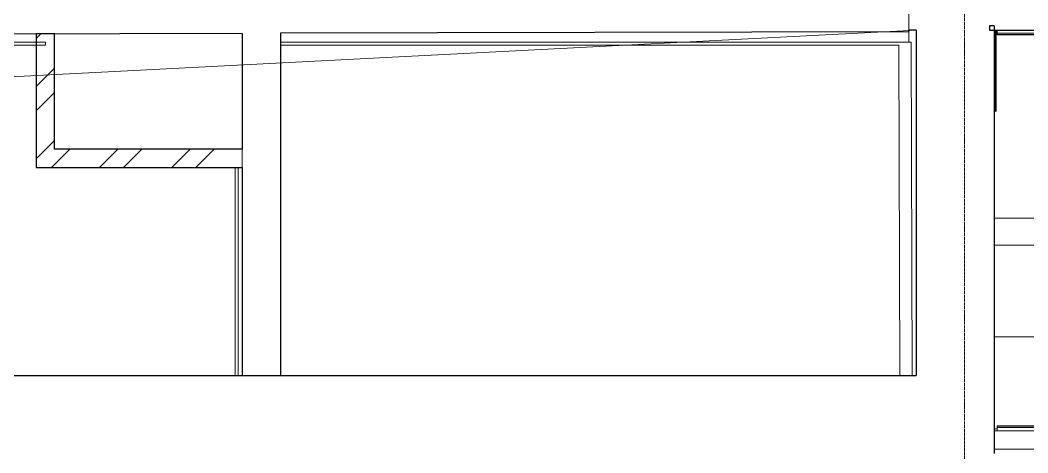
# Model space of a CAD drawing. Header units: millimetres. Extents: x -12447 to 83753, y -46415 to 46712.
# Drawn here: x 24383 to 30964, y 17379 to 20207 of the extents above; entities that cross this region are included whole.
import ezdxf

# ---------------------------------------------------------------- set-up
doc = ezdxf.new("R2010")
doc.units = ezdxf.units.MM
doc.linetypes.add('ADSK_Линия сетки', pattern=[25, 20, -2.5, 0, -2.5])
doc.linetypes.add('ADSK_Штриховая_ш3 п1_5', pattern=[4.5, 3, -1.5])
doc.layers.add('Линии', color=7, linetype='Continuous', lineweight=9, true_color=0x00a600)
doc.layers.add('Линии разделители', color=4, linetype='ADSK_Штриховая_ш3 п1_5', lineweight=40, true_color=0x00ffff)
for name, color, linetype, lineweight in [('Оси', 7, 'Continuous', 9), ('Перекрытие', 7, 'Continuous', 18), ('Перекрытие штриховка', 7, 'Continuous', 18), ('Стены внутренние', 7, 'Continuous', 18), ('Стены несущие', 7, 'Continuous', 30), ('Стены отделка', 7, 'Continuous', 30), ('Стены перегородки', 7, 'Continuous', 30), ('Стены штриховка', 7, 'Continuous', 9)]:
    doc.layers.add(name, color=color, linetype=linetype, lineweight=lineweight)
pattern_1 = [(45, (0, 0), (-235.7317, 235.7317), []), (45, (157.15, 0), (-235.7317, 235.7317), [])]

msp = doc.modelspace()

# ---------------------------------------------------------------- hatches: boundary and pattern name
at = {"layer": 'Перекрытие штриховка', "lineweight": 9, "true_color": 0x787878}
h = msp.add_hatch(dxfattribs=at)
h.set_pattern_fill('FP_123', color=8, style=0, pattern_type=2)
h.set_pattern_definition([(270, (31895.4, 18736.06), (600, 4e-14), []), (0, (31895.4, 18736.06), (0, 600), [])])
h.paths.add_polyline_path([(33430.636, 17383.938), (33660, 17383.938), (33660, 17403.938), (33601, 17403.938), (33601, 17410.438), (33584.5, 17410.438), (33584.5, 17437.438), (33573, 17437.438), (33573, 17443.938), (33660, 17443.938), (33660, 17555.938), (33739.684, 17555.938), (33739.684, 18912.994), (30745, 18912.994), (30745, 17523.938), (30765, 17523.938), (30765, 17555.938), (32630, 17555.938), (32630, 17523.938), (32705, 17523.938), (32705.5, 17443.938), (32717, 17443.938), (32717, 17437.438), (32705.5, 17437.438), (32705.5, 17404.804), (32712.908, 17400.688), (32726.338, 17423.95), (32736.73, 17418.948), (32739.548, 17423.829), (32808.641, 17383.938), (33139.336, 17383.938)])
h.paths.add_polyline_path([(32721.267, 17383.938), (32728.641, 17383.938), (32705, 17397.587), (32705, 17383.938)])
at = {"layer": 'Стены внутренние', "lineweight": 9}
h = msp.add_hatch(dxfattribs=at)
h.set_pattern_fill('FP_124', color=256, style=0, pattern_type=2)
h.set_pattern_definition(pattern_1)
h.paths.add_polyline_path([(24607.141, 19363.451), (24607.141, 20117.502), (24487.141, 20117.209), (24487.141, 19363.451)])
h = msp.add_hatch(dxfattribs=at)
h.set_pattern_fill('FP_124', color=256, style=0, pattern_type=2)
h.set_pattern_definition(pattern_1)
h.paths.add_polyline_path([(25832.5, 19243.451), (25832.5, 19363.451), (24487.141, 19363.451), (24487.141, 19243.451), (25792.904, 19243.451)])

# ---------------------------------------------------------------- linework, layer by layer
at = {"layer": 'Линии', "color": 8, "true_color": 0x6e6e6e}
msp.add_line((19910.46, 19610), (30235, 20141.318), dxfattribs=at)
at = {"layer": 'Линии разделители', "color": 7}
msp.add_line((30755, 19610), (30755, 20141.318), dxfattribs=at)
at = {"layer": 'Оси', "linetype": 'ADSK_Линия сетки'}
msp.add_line((30549.565, -6380.761), (30549.565, 44222.998), dxfattribs=at)
at = {"layer": 'Перекрытие'}
msp.add_line((33739.684, 18912.994), (30745, 18912.994), dxfattribs=at)
at = {"layer": 'Стены внутренние'}
for p, q in [((30187.29, 20063.451), (30187.29, 20131.092)), ((35299.684, 18912.994), (30745, 18912.994))]:
    msp.add_line(p, q, dxfattribs=at)
at = {"layer": 'Стены несущие'}
for p, q in [((30235, 20141.318), (30187.945, 20141.318)), ((30187.97, 20131.094), (30187.945, 20141.318)), ((30235, 20141.318), (30235, 17884.451)), ((30745, 20169.451), (30713.415, 20169.451)), ((30713.415, 20169.451), (30713.503, 20141.318)), ((30713.503, 20141.318), (31359.918, 20141.318)), ((30745, 20169.451), (30745, 17374.451)), ((25832.5, 20120.486), (20829.566, 20108.301)), ((24487.141, 20117.502), (24487.141, 19243.451)), ((24607.141, 20117.502), (24487.141, 20117.502)), ((24607.141, 19363.451), (24607.141, 20117.502)), ((25832.5, 20120.486), (25832.5, 19363.451)), ((30187.97, 20131.094), (26082.5, 20121.095)), ((26082.5, 20121.095), (26082.5, 17884.451)), ((25832.5, 19363.451), (24607.141, 19363.451)), ((24487.141, 19243.451), (25832.5, 19243.451)), ((25832.5, 19243.451), (25832.5, 17884.451)), ((18362.397, 17884.451), (30235, 17884.451))]:
    msp.add_line(p, q, dxfattribs=at)
at = {"layer": 'Стены отделка', "lineweight": 9}
for p, q in [((30765, 20110.566), (30765, 20141.318)), ((30765, 20110.566), (32125.353, 20110.566)), ((24547.141, 20063.451), (20829.566, 20063.451)), ((20829.566, 20043.451), (24547.141, 20043.451)), ((24547.141, 20063.451), (24547.141, 20043.451)), ((30202.061, 20063.451), (26082.5, 20063.451)), ((26082.5, 20043.451), (30122.127, 20043.451)), ((30129.238, 17884.451), (30122.127, 20043.451)), ((30209.238, 17884.451), (30202.061, 20063.451)), ((25787.141, 17884.451), (25787.141, 19243.451)), ((25807.141, 17884.451), (25807.141, 19243.451)), ((30765, 17523.938), (30765, 17555.938)), ((32630, 17555.938), (30765, 17555.938))]:
    msp.add_line(p, q, dxfattribs=at)
at = {"layer": 'Стены перегородки', "lineweight": 18}
for p, q in [((30745, 17523.938), (32630, 17523.938)), ((32630, 17403.938), (30745, 17403.938))]:
    msp.add_line(p, q, dxfattribs=at)
at = {"layer": 'Стены штриховка'}
for p, q in [((30187.361, 20381.093), (30187.945, 20141.318)), ((30765, 20122.566), (32125.353, 20122.566)), ((30765, 20112.566), (32125.353, 20112.566)), ((25832.5, 19363.451), (25832.5, 19243.451)), ((32630, 17553.938), (30765, 17553.938)), ((32630, 17543.938), (30765, 17543.938))]:
    msp.add_line(p, q, dxfattribs=at)

doc.saveas('drawing.dxf')
